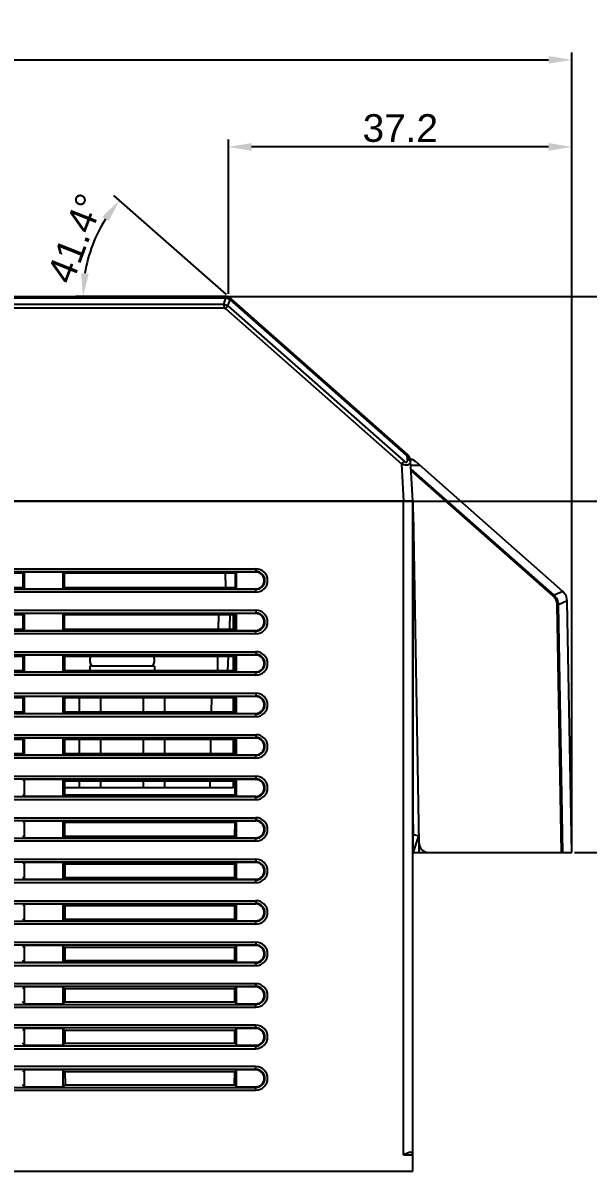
# Model space of a CAD drawing. Header units: millimetres. Extents: x 509 to 2449, y -194 to 649.
# Drawn here: x 2189.9 to 2251.2, y 409.1 to 533.6 of the extents above; entities that cross this region are included whole.
import ezdxf

# ---------------------------------------------------------------- set-up
doc = ezdxf.new("R2010")
doc.units = ezdxf.units.MM
doc.header["$PDMODE"] = 3
doc.header["$PDSIZE"] = 0.7
doc.layers.get('0').update_dxf_attribs({"linetype": 'CONTINUOUS'})
doc.layers.get('Defpoints').update_dxf_attribs({"linetype": 'CONTINUOUS'})
doc.layers.add('Dim', color=1, linetype='CONTINUOUS')
doc.layers.add('SU', color=7, linetype='CONTINUOUS')
doc.styles.add('OMI-1', font='arial.ttf', dxfattribs={"oblique": 1, "height": 3})
doc.dimstyles.new('1', dxfattribs={"dimtxt": 5, "dimasz": 2.5, "dimexe": 0.8, "dimexo": 0.3, "dimgap": 0.5, "dimtad": 1, "dimtoh": 1, "dimdec": 1, "dimzin": 0, "dimdsep": 46, "dimtxsty": 'OMI-1', "dimcen": 0, "dimclrd": 256, "dimclre": 256, "dimclrt": 256, "dimadec": 0, "dimazin": 0, "dimtfac": 0.8, "dimtdec": 1, "dimtix": 1, "dimtmove": 0, "dimatfit": 3, "dimfxl": 1, "dimtolj": 1, "dimtzin": 0, "dimarcsym": 0})

# ---------------------------------------------------------------- blocks, each defined once
blk = doc.blocks.new('*D4075')
at = {"layer": 'Defpoints', "color": 0}
for p in [(2211.8, 503.93), (2257.92, 503.93), (2231.15, 481.73)]:
    blk.add_point(p, dxfattribs=at)
at = {"layer": 'Dim', "lineweight": -2}
for p, q in [((2212.1, 503.93), (2258.72, 503.93)), ((2257.92, 484.23), (2257.92, 501.43)), ((2231.45, 481.73), (2258.72, 481.73))]:
    blk.add_line(p, q, dxfattribs=at)
at = {"layer": 'Dim'}
for points in [[(2258.34, 501.43), (2257.51, 501.43), (2257.92, 503.93)], [(2257.51, 484.23), (2258.34, 484.23), (2257.92, 481.73)]]:
    blk.add_solid(points, dxfattribs=at)
at = {"layer": 'Dim', "insert": (2255.92, 492.83), "char_height": 3, "attachment_point": 5, "rotation": 90, "style": 'OMI-1'}
blk.add_mtext('\\A1;22.2', dxfattribs=at)
blk = doc.blocks.new('*D4076')
at = {"layer": 'Defpoints', "color": 0}
for p in [(2251.29, 503.93), (2249.39, 443.63), (2266.27, 443.63)]:
    blk.add_point(p, dxfattribs=at)
at = {"layer": 'Dim', "lineweight": -2}
for p, q in [((2251.59, 503.93), (2267.07, 503.93)), ((2266.27, 501.43), (2266.27, 446.13)), ((2249.69, 443.63), (2267.07, 443.63))]:
    blk.add_line(p, q, dxfattribs=at)
at = {"layer": 'Dim'}
for points in [[(2266.69, 501.43), (2265.86, 501.43), (2266.27, 503.93)], [(2265.86, 446.13), (2266.69, 446.13), (2266.27, 443.63)]]:
    blk.add_solid(points, dxfattribs=at)
at = {"layer": 'Dim', "insert": (2264.24, 473.78), "char_height": 3, "attachment_point": 5, "rotation": 90, "style": 'OMI-1'}
blk.add_mtext('\\A1;60.3', dxfattribs=at)
blk = doc.blocks.new('*D4089')
at = {"layer": 'Defpoints', "color": 0}
for p in [(2249.39, 529.6), (2057.85, 481.73), (2249.39, 443.63)]:
    blk.add_point(p, dxfattribs=at)
at = {"layer": 'Dim', "lineweight": -2}
for p, q in [((2057.85, 482.03), (2057.85, 530.4)), ((2060.35, 529.6), (2246.89, 529.6)), ((2249.39, 443.93), (2249.39, 530.4))]:
    blk.add_line(p, q, dxfattribs=at)
at = {"layer": 'Dim'}
for points in [[(2060.35, 530.01), (2060.35, 529.18), (2057.85, 529.6)], [(2246.89, 529.18), (2246.89, 530.01), (2249.39, 529.6)]]:
    blk.add_solid(points, dxfattribs=at)
at = {"layer": 'Dim', "insert": (2153.62, 531.63), "char_height": 3, "attachment_point": 5, "style": 'OMI-1'}
blk.add_mtext('\\A1;191.5', dxfattribs=at)
blk = doc.blocks.new('*D4090')
at = {"layer": 'Defpoints', "color": 0}
for p in [(2198.21, 511.24), (2212.46, 503.68), (2220.96, 503.93), (2257.37, 503.93), (2231.58, 486.81)]:
    blk.add_point(p, dxfattribs=at)
at = {"layer": 'Dim', "lineweight": -2}
for p, q in [((2211.95, 504.13), (2199.76, 514.89)), ((2211.88, 503.93), (2195.61, 503.93))]:
    blk.add_line(p, q, dxfattribs=at)
blk.add_arc((2212.18, 503.93), 15.77, 147.6676, 170.9064, dxfattribs=at)
at = {"layer": 'Dim'}
for points in [[(2199.19, 512.11), (2198.52, 512.61), (2200.36, 514.36)], [(2196.19, 506.45), (2197.02, 506.39), (2196.41, 503.93)]]:
    blk.add_solid(points, dxfattribs=at)
at = {"layer": 'Dim', "insert": (2195.54, 510.22), "char_height": 3, "attachment_point": 5, "rotation": 69.287, "style": 'OMI-1'}
blk.add_mtext('\\A1;41.4%%d', dxfattribs=at)
blk = doc.blocks.new('*D4091')
at = {"layer": 'Defpoints', "color": 0}
for p in [(2212.18, 520.15), (2249.39, 516.73), (2212.18, 503.93)]:
    blk.add_point(p, dxfattribs=at)
at = {"layer": 'Dim', "lineweight": -2}
for p, q in [((2212.18, 504.23), (2212.18, 520.95)), ((2249.39, 517.03), (2249.39, 520.95)), ((2246.89, 520.15), (2214.68, 520.15))]:
    blk.add_line(p, q, dxfattribs=at)
at = {"layer": 'Dim'}
for points in [[(2214.68, 520.57), (2214.68, 519.73), (2212.18, 520.15)], [(2246.89, 519.73), (2246.89, 520.57), (2249.39, 520.15)]]:
    blk.add_solid(points, dxfattribs=at)
at = {"layer": 'Dim', "insert": (2230.78, 522.18), "char_height": 3, "attachment_point": 5, "style": 'OMI-1'}
blk.add_mtext('\\A1;37.2', dxfattribs=at)

msp = doc.modelspace()

# ---------------------------------------------------------------- linework, layer by layer
at = {"color": 7, "linetype": 'Continuous'}
for p, q in [((2181.55, 503.93), (2212.18, 503.93)), ((2183.04, 503.1), (2211.66, 503.1)), ((2211.8, 503.76), (2183.07, 503.76)), ((2211.66, 503.1), (2211.9, 503.75)), ((2211.66, 503.1), (2211.66, 502.7)), ((2211.8, 503.76), (2211.8, 503.93)), ((2212.11, 502.93), (2212.35, 503.55)), ((2231.58, 486.81), (2212.18, 503.93)), ((2231.46, 486.69), (2212.35, 503.55)), ((2183.04, 502.7), (2211.66, 502.7)), ((2211.84, 502.63), (2230.94, 485.77)), ((2212.11, 502.93), (2231.21, 486.07)), ((2230.94, 485.77), (2231.15, 481.73)), ((2231.6, 486.26), (2231.6, 486.41)), ((2232.15, 481.73), (2231.92, 486.11)), ((2231.95, 485.64), (2232.91, 485.64)), ((2232.55, 485.95), (2248.4, 471.96)), ((2247.49, 471.52), (2231.97, 485.21)), ((2247.39, 471.41), (2231.98, 485.02)), ((2058.15, 481.73), (2232.15, 481.73)), ((2231.15, 410.83), (2231.15, 481.73)), ((2232.15, 409.08), (2232.15, 481.73)), ((2232.22, 480.53), (2232.15, 480.53)), ((2232.85, 444.61), (2232.22, 480.53)), ((2100.15, 474.4), (2215.15, 474.4)), ((2100.15, 474.1), (2215.15, 474.1)), ((2189.93, 473.91), (2171.37, 473.91)), ((2190.06, 474.04), (2189.93, 473.91)), ((2189.93, 472.35), (2189.93, 473.91)), ((2190.06, 472.22), (2190.06, 474.04)), ((2194.24, 474.04), (2190.06, 474.04)), ((2194.24, 472.22), (2194.24, 474.04)), ((2194.24, 474.04), (2194.37, 473.91)), ((2194.37, 473.91), (2194.37, 472.35)), ((2212.93, 473.91), (2194.37, 473.91)), ((2211.82, 473.91), (2211.85, 472.35)), ((2213.06, 474.04), (2212.93, 473.91)), ((2212.93, 472.35), (2212.93, 473.91)), ((2215.15, 474.04), (2213.06, 474.04)), ((2213.06, 472.22), (2213.06, 474.04)), ((2215.15, 474.4), (2215.15, 474.04)), ((2215.15, 472.15), (2100.15, 472.15)), ((2171.37, 472.35), (2189.93, 472.35)), ((2190.06, 472.22), (2189.93, 472.35)), ((2190.06, 472.22), (2194.24, 472.22)), ((2194.24, 472.22), (2194.37, 472.35)), ((2194.37, 472.35), (2212.93, 472.35)), ((2213.06, 472.22), (2212.93, 472.35)), ((2213.06, 472.22), (2215.15, 472.22)), ((2215.15, 471.85), (2215.15, 472.22)), ((2248.42, 471.95), (2247.49, 471.52)), ((2215.15, 471.85), (2100.15, 471.85)), ((2248.91, 470.92), (2247.96, 470.48)), ((2249.39, 443.63), (2248.91, 470.86)), ((2100.15, 469.9), (2215.15, 469.9)), ((2100.15, 469.6), (2215.15, 469.6)), ((2190.06, 469.54), (2189.92, 469.4)), ((2194.24, 469.54), (2190.06, 469.54)), ((2190.06, 467.72), (2190.06, 469.54)), ((2194.24, 467.72), (2194.24, 469.54)), ((2194.24, 469.54), (2194.38, 469.4)), ((2213.06, 469.54), (2212.92, 469.4)), ((2215.15, 469.54), (2213.06, 469.54)), ((2213.06, 467.72), (2213.06, 469.54)), ((2215.15, 469.9), (2215.15, 469.54)), ((2232.15, 470.63), (2232.36, 470.63)), ((2232.15, 470.63), (2232.43, 468.63)), ((2232.37, 469.07), (2232.36, 470.63)), ((2248.29, 443.63), (2247.82, 470.48)), ((2248.43, 443.63), (2247.96, 470.48)), ((2189.92, 469.4), (2171.38, 469.4)), ((2189.92, 467.86), (2189.92, 469.4)), ((2212.92, 469.4), (2194.38, 469.4)), ((2194.38, 469.4), (2194.38, 467.86)), ((2211.08, 469.4), (2211.05, 467.86)), ((2212.69, 469.4), (2212.69, 467.86)), ((2212.92, 467.86), (2212.92, 469.4)), ((2215.15, 467.65), (2100.15, 467.65)), ((2215.15, 467.35), (2100.15, 467.35)), ((2171.38, 467.86), (2189.92, 467.86)), ((2190.06, 467.72), (2189.92, 467.86)), ((2190.06, 467.72), (2194.24, 467.72)), ((2194.24, 467.72), (2194.38, 467.86)), ((2194.38, 467.86), (2212.92, 467.86)), ((2213.06, 467.72), (2212.92, 467.86)), ((2213.06, 467.72), (2215.15, 467.72)), ((2215.15, 467.35), (2215.15, 467.72)), ((2100.15, 465.4), (2215.15, 465.4)), ((2100.15, 465.1), (2215.15, 465.1)), ((2189.91, 464.89), (2171.39, 464.89)), ((2190.06, 465.04), (2189.91, 464.89)), ((2189.91, 463.37), (2189.91, 464.89)), ((2194.24, 465.04), (2190.06, 465.04)), ((2190.06, 463.22), (2190.06, 465.04)), ((2194.24, 463.22), (2194.24, 465.04)), ((2194.24, 465.04), (2194.39, 464.89)), ((2212.91, 464.89), (2194.39, 464.89)), ((2194.39, 464.89), (2194.39, 463.37)), ((2211, 464.89), (2210.97, 463.37)), ((2212.14, 464.89), (2212.08, 463.37)), ((2212.69, 464.89), (2212.69, 463.37)), ((2213.06, 465.04), (2212.91, 464.89)), ((2212.91, 463.37), (2212.91, 464.89)), ((2215.15, 465.04), (2213.06, 465.04)), ((2213.06, 463.22), (2213.06, 465.04)), ((2215.15, 465.4), (2215.15, 465.04)), ((2171.39, 463.37), (2189.91, 463.37)), ((2190.06, 463.22), (2189.91, 463.37)), ((2190.06, 463.22), (2194.24, 463.22)), ((2194.24, 463.22), (2194.39, 463.37)), ((2194.39, 463.37), (2212.91, 463.37)), ((2204.15, 463.83), (2197.15, 463.83)), ((2197.15, 463.83), (2197.15, 463.37)), ((2204.15, 463.83), (2204.15, 463.37)), ((2213.06, 463.22), (2212.91, 463.37)), ((2213.06, 463.22), (2215.15, 463.22)), ((2215.15, 462.85), (2215.15, 463.22)), ((2215.15, 463.15), (2100.15, 463.15)), ((2215.15, 462.85), (2100.15, 462.85)), ((2100.15, 460.9), (2215.15, 460.9)), ((2215.15, 460.9), (2215.15, 460.54)), ((2100.15, 460.6), (2215.15, 460.6)), ((2189.91, 460.39), (2171.39, 460.39)), ((2189.9, 458.87), (2189.91, 460.39)), ((2190.06, 460.54), (2189.91, 460.39)), ((2194.24, 460.54), (2190.06, 460.54)), ((2190.06, 458.72), (2190.06, 460.54)), ((2194.24, 458.72), (2194.24, 460.54)), ((2194.24, 460.54), (2194.39, 460.39)), ((2212.91, 460.39), (2194.39, 460.39)), ((2194.39, 460.39), (2194.39, 458.87)), ((2196.03, 458.87), (2196.03, 460.39)), ((2198.34, 458.87), (2198.34, 460.39)), ((2202.96, 458.87), (2202.96, 460.39)), ((2205.27, 458.87), (2205.27, 460.39)), ((2210.32, 460.39), (2210.29, 458.87)), ((2212.69, 460.39), (2212.69, 458.87)), ((2212.9, 458.87), (2212.91, 460.39)), ((2213.06, 460.54), (2212.91, 460.39)), ((2215.15, 460.54), (2213.06, 460.54)), ((2213.06, 458.72), (2213.06, 460.54)), ((2215.15, 458.65), (2100.15, 458.65)), ((2215.15, 458.35), (2100.15, 458.35)), ((2171.39, 458.87), (2189.9, 458.87)), ((2190.06, 458.72), (2189.9, 458.87)), ((2190.06, 458.72), (2194.24, 458.72)), ((2194.24, 458.72), (2194.39, 458.87)), ((2194.39, 458.87), (2212.9, 458.87)), ((2213.06, 458.72), (2212.9, 458.87)), ((2213.06, 458.72), (2215.15, 458.72)), ((2215.15, 458.35), (2215.15, 458.72)), ((2100.15, 456.4), (2215.15, 456.4)), ((2100.15, 456.1), (2215.15, 456.1)), ((2189.9, 455.88), (2171.4, 455.88)), ((2190.06, 456.04), (2189.9, 455.88)), ((2189.9, 454.38), (2189.9, 455.88)), ((2194.24, 456.04), (2190.06, 456.04)), ((2190.06, 454.22), (2190.06, 456.04)), ((2194.24, 454.22), (2194.24, 456.04)), ((2194.24, 456.04), (2194.4, 455.88)), ((2212.9, 455.88), (2194.4, 455.88)), ((2194.4, 455.88), (2194.4, 454.38)), ((2196.03, 454.38), (2196.03, 455.88)), ((2198.34, 454.38), (2198.34, 455.88)), ((2202.96, 454.38), (2202.96, 455.88)), ((2205.27, 454.38), (2205.27, 455.88)), ((2210.24, 455.88), (2210.22, 454.38)), ((2212.69, 455.88), (2212.69, 454.38)), ((2213.06, 456.04), (2212.9, 455.88)), ((2212.9, 454.38), (2212.9, 455.88)), ((2215.15, 456.04), (2213.06, 456.04)), ((2213.06, 454.22), (2213.06, 456.04)), ((2215.15, 456.4), (2215.15, 456.04)), ((2215.15, 454.15), (2100.15, 454.15)), ((2215.15, 453.85), (2100.15, 453.85)), ((2171.4, 454.38), (2189.9, 454.38)), ((2190.06, 454.22), (2189.9, 454.38)), ((2190.06, 454.22), (2194.24, 454.22)), ((2194.24, 454.22), (2194.4, 454.38)), ((2194.4, 454.38), (2212.9, 454.38)), ((2213.06, 454.22), (2212.9, 454.38)), ((2213.06, 454.22), (2215.15, 454.22)), ((2215.15, 453.85), (2215.15, 454.22)), ((2100.15, 451.9), (2215.15, 451.9)), ((2100.15, 451.6), (2215.15, 451.6)), ((2190.06, 451.54), (2189.89, 451.37)), ((2194.24, 451.54), (2190.06, 451.54)), ((2190.06, 449.72), (2190.06, 451.54)), ((2194.24, 449.72), (2194.24, 451.54)), ((2194.24, 451.54), (2194.41, 451.37)), ((2212.89, 451.37), (2194.41, 451.37)), ((2194.41, 451.37), (2194.41, 449.89)), ((2196.03, 450.63), (2196.03, 451.37)), ((2198.34, 450.63), (2198.34, 451.37)), ((2202.96, 450.63), (2202.96, 451.37)), ((2205.27, 450.63), (2205.27, 451.37)), ((2210.16, 451.37), (2210.15, 450.63)), ((2212.69, 451.37), (2212.69, 450.63)), ((2213.06, 451.54), (2212.89, 451.37)), ((2212.89, 449.89), (2212.89, 451.37)), ((2215.15, 451.54), (2213.06, 451.54)), ((2213.06, 449.72), (2213.06, 451.54)), ((2215.15, 451.9), (2215.15, 451.54)), ((2215.15, 449.65), (2100.15, 449.65)), ((2190.06, 449.72), (2189.89, 449.89)), ((2190.06, 449.72), (2194.24, 449.72)), ((2194.24, 449.72), (2194.41, 449.89)), ((2212.69, 450.63), (2194.41, 450.63)), ((2194.41, 449.89), (2212.89, 449.89)), ((2213.06, 449.72), (2212.89, 449.89)), ((2213.06, 449.72), (2215.15, 449.72)), ((2215.15, 449.35), (2215.15, 449.72)), ((2232.23, 445.52), (2232.15, 450.16)), ((2215.15, 449.35), (2100.15, 449.35)), ((2100.15, 447.4), (2215.15, 447.4)), ((2100.15, 447.1), (2215.15, 447.1)), ((2190.06, 447.04), (2189.89, 446.87)), ((2194.24, 447.04), (2190.06, 447.04)), ((2190.06, 445.22), (2190.06, 447.04)), ((2194.24, 445.22), (2194.24, 447.04)), ((2194.24, 447.04), (2194.41, 446.87)), ((2213.06, 447.04), (2212.89, 446.87)), ((2215.15, 447.04), (2213.06, 447.04)), ((2213.06, 445.22), (2213.06, 447.04)), ((2215.15, 447.4), (2215.15, 447.04)), ((2212.89, 446.87), (2194.41, 446.87)), ((2194.41, 446.87), (2194.41, 445.39)), ((2212.88, 445.39), (2212.89, 446.87)), ((2215.15, 445.15), (2100.15, 445.15)), ((2215.15, 444.85), (2100.15, 444.85)), ((2190.06, 445.22), (2189.88, 445.39)), ((2190.06, 445.22), (2194.24, 445.22)), ((2194.24, 445.22), (2194.41, 445.39)), ((2194.41, 445.39), (2212.88, 445.39)), ((2213.06, 445.22), (2212.88, 445.39)), ((2213.06, 445.22), (2215.15, 445.22)), ((2215.15, 444.85), (2215.15, 445.22)), ((2232.15, 445.29), (2232.23, 445.52)), ((2232.15, 443.43), (2232.83, 445.43)), ((2232.31, 445.51), (2232.23, 445.52)), ((2232.83, 445.43), (2232.23, 445.52)), ((2232.46, 445.49), (2232.31, 445.51)), ((2232.71, 445.08), (2232.84, 445.08)), ((2232.83, 445.43), (2232.83, 445.43)), ((2232.85, 443.63), (2232.85, 444.57)), ((2232.22, 443.63), (2249.39, 443.63)), ((2100.15, 442.9), (2215.15, 442.9)), ((2100.15, 442.6), (2215.15, 442.6)), ((2190.06, 442.54), (2189.88, 442.36)), ((2194.24, 442.54), (2190.06, 442.54)), ((2190.06, 440.72), (2190.06, 442.54)), ((2194.24, 440.72), (2194.24, 442.54)), ((2194.24, 442.54), (2194.42, 442.36)), ((2212.88, 442.36), (2194.42, 442.36)), ((2194.42, 442.36), (2194.42, 440.9)), ((2213.06, 442.54), (2212.88, 442.36)), ((2212.88, 440.9), (2212.88, 442.36)), ((2215.15, 442.54), (2213.06, 442.54)), ((2213.06, 440.72), (2213.06, 442.54)), ((2215.15, 442.9), (2215.15, 442.54)), ((2190.06, 440.72), (2189.88, 440.9)), ((2194.24, 440.72), (2194.42, 440.9)), ((2194.42, 440.9), (2212.88, 440.9)), ((2213.06, 440.72), (2212.88, 440.9)), ((2215.15, 440.65), (2100.15, 440.65)), ((2215.15, 440.35), (2100.15, 440.35)), ((2190.06, 440.72), (2194.24, 440.72)), ((2213.06, 440.72), (2215.15, 440.72)), ((2215.15, 440.35), (2215.15, 440.72)), ((2100.15, 438.4), (2215.15, 438.4)), ((2215.15, 438.4), (2215.15, 438.04)), ((2100.15, 438.1), (2215.15, 438.1)), ((2190.06, 438.04), (2189.87, 437.85)), ((2194.24, 438.04), (2190.06, 438.04)), ((2190.06, 436.22), (2190.06, 438.04)), ((2194.24, 438.04), (2194.43, 437.85)), ((2194.24, 436.22), (2194.24, 438.04)), ((2212.87, 437.85), (2194.43, 437.85)), ((2194.43, 437.85), (2194.43, 436.41)), ((2213.06, 438.04), (2212.87, 437.85)), ((2212.87, 436.41), (2212.87, 437.85)), ((2215.15, 438.04), (2213.06, 438.04)), ((2213.06, 436.22), (2213.06, 438.04)), ((2215.15, 436.15), (2100.15, 436.15)), ((2215.15, 435.85), (2100.15, 435.85)), ((2190.06, 436.22), (2189.87, 436.41)), ((2190.06, 436.22), (2194.24, 436.22)), ((2194.24, 436.22), (2194.43, 436.41)), ((2194.43, 436.41), (2212.87, 436.41)), ((2213.06, 436.22), (2212.87, 436.41)), ((2213.06, 436.22), (2215.15, 436.22)), ((2215.15, 435.85), (2215.15, 436.22)), ((2100.15, 433.9), (2215.15, 433.9)), ((2100.15, 433.6), (2215.15, 433.6)), ((2190.06, 433.54), (2189.87, 433.34)), ((2194.24, 433.54), (2190.06, 433.54)), ((2190.06, 431.72), (2190.06, 433.54)), ((2194.24, 433.54), (2194.43, 433.34)), ((2194.24, 431.72), (2194.24, 433.54)), ((2212.87, 433.34), (2194.43, 433.34)), ((2194.43, 433.34), (2194.44, 431.91)), ((2212.86, 431.91), (2212.87, 433.34)), ((2213.06, 433.54), (2212.87, 433.34)), ((2215.15, 433.54), (2213.06, 433.54)), ((2213.06, 431.72), (2213.06, 433.54)), ((2215.15, 433.9), (2215.15, 433.54)), ((2215.15, 431.65), (2100.15, 431.65)), ((2215.15, 431.35), (2100.15, 431.35)), ((2190.06, 431.72), (2189.86, 431.91)), ((2190.06, 431.72), (2194.24, 431.72)), ((2194.24, 431.72), (2194.44, 431.91)), ((2194.44, 431.91), (2212.86, 431.91)), ((2213.06, 431.72), (2212.86, 431.91)), ((2213.06, 431.72), (2215.15, 431.72)), ((2215.15, 431.35), (2215.15, 431.72)), ((2215.15, 429.4), (2075.15, 429.4)), ((2215.15, 429.1), (2075.15, 429.1)), ((2190.06, 429.04), (2189.86, 428.84)), ((2194.24, 429.04), (2190.06, 429.04)), ((2190.06, 427.22), (2190.06, 429.04)), ((2194.24, 429.04), (2194.44, 428.84)), ((2194.24, 427.22), (2194.24, 429.04)), ((2212.86, 428.84), (2194.44, 428.84)), ((2194.44, 428.84), (2194.44, 427.42)), ((2213.06, 429.04), (2212.86, 428.84)), ((2212.86, 427.42), (2212.86, 428.84)), ((2215.15, 429.04), (2213.06, 429.04)), ((2213.06, 427.22), (2213.06, 429.04)), ((2215.15, 429.04), (2215.15, 429.4)), ((2075.15, 427.15), (2215.15, 427.15)), ((2190.06, 427.22), (2189.86, 427.42)), ((2190.06, 427.22), (2194.24, 427.22)), ((2194.24, 427.22), (2194.44, 427.42)), ((2194.44, 427.42), (2212.86, 427.42)), ((2213.06, 427.22), (2212.86, 427.42)), ((2213.06, 427.22), (2215.15, 427.22)), ((2215.15, 426.85), (2215.15, 427.22)), ((2075.15, 426.85), (2215.15, 426.85)), ((2215.15, 424.9), (2075.15, 424.9)), ((2215.15, 424.54), (2215.15, 424.9)), ((2215.15, 424.6), (2075.15, 424.6)), ((2190.06, 424.54), (2189.85, 424.33)), ((2194.24, 424.54), (2190.06, 424.54)), ((2190.06, 422.72), (2190.06, 424.54)), ((2194.24, 424.54), (2194.45, 424.33)), ((2194.24, 422.72), (2194.24, 424.54)), ((2212.85, 424.33), (2194.45, 424.33)), ((2194.45, 424.33), (2194.45, 422.93)), ((2213.06, 424.54), (2212.85, 424.33)), ((2212.85, 422.93), (2212.85, 424.33)), ((2215.15, 424.54), (2213.06, 424.54)), ((2213.06, 422.72), (2213.06, 424.54)), ((2075.15, 422.65), (2215.15, 422.65)), ((2075.15, 422.35), (2215.15, 422.35)), ((2190.06, 422.72), (2189.85, 422.93)), ((2190.06, 422.72), (2194.24, 422.72)), ((2194.24, 422.72), (2194.45, 422.93)), ((2194.45, 422.93), (2212.85, 422.93)), ((2213.06, 422.72), (2212.85, 422.93)), ((2213.06, 422.72), (2215.15, 422.72)), ((2215.15, 422.35), (2215.15, 422.72)), ((2215.15, 420.4), (2075.15, 420.4)), ((2215.15, 420.1), (2075.15, 420.1)), ((2190.06, 420.04), (2189.85, 419.82)), ((2194.24, 420.04), (2190.06, 420.04)), ((2190.06, 418.22), (2190.06, 420.04)), ((2194.24, 420.04), (2194.45, 419.82)), ((2194.24, 418.22), (2194.24, 420.04)), ((2212.85, 419.82), (2194.45, 419.82)), ((2194.45, 419.82), (2194.46, 418.44)), ((2212.84, 418.44), (2212.85, 419.82)), ((2213.06, 420.04), (2212.85, 419.82)), ((2215.15, 420.04), (2213.06, 420.04)), ((2213.06, 418.22), (2213.06, 420.04)), ((2215.15, 420.04), (2215.15, 420.4)), ((2190.06, 418.22), (2189.84, 418.44)), ((2194.24, 418.22), (2194.46, 418.44)), ((2194.46, 418.44), (2212.84, 418.44)), ((2213.06, 418.22), (2212.84, 418.44)), ((2075.15, 418.15), (2215.15, 418.15)), ((2075.15, 417.85), (2215.15, 417.85)), ((2190.06, 418.22), (2194.24, 418.22)), ((2213.06, 418.22), (2215.15, 418.22)), ((2215.15, 417.85), (2215.15, 418.22)), ((2231.15, 410.83), (2232.15, 410.83)), ((2058.15, 409.08), (2232.15, 409.08))]:
    msp.add_line(p, q, dxfattribs=at)
msp.add_lwpolyline([(2212.14, 464.89), (2212.11, 464.21), (2212.08, 463.37)], dxfattribs=at)
for centre, radius, start, end in [((2211.8, 502.93), 1, 48.5741, 90), ((2211.8, 503.36), 0.402, 75.4969, 89.9708), ((2211.66, 502.59), 1.18, 75.8634, 78.1094), ((2211.65, 502.57), 1.21, 61.9317, 75.8488), ((2211.66, 502.59), 1.18, 54.4527, 61.8972), ((2230.92, 486.06), 1, 3, 48.5741), ((2231.56, 484.83), 1.5, 48.5741, 77.0391), ((2231.7, 485.95), 0.224, 3.0723, 14.1281), ((2215.15, 473.13), 1.27, 270, 90), ((2215.15, 473.13), 0.976, 270, 90), ((2215.15, 473.13), 0.913, 270, 90), ((2247.41, 470.84), 1.5, 1, 48.5741), ((2215.15, 468.63), 1.27, 270, 90), ((2215.15, 468.63), 0.976, 270, 90), ((2215.15, 468.63), 0.913, 270, 90), ((2198.46, 464.51), 1.31, 162.8409, 211.0093), ((2202.84, 464.51), 1.31, 328.9907, 17.1591), ((2215.15, 464.13), 1.27, 270, 90), ((2215.15, 464.13), 0.976, 270, 90), ((2215.15, 464.13), 0.913, 270, 90), ((2215.15, 459.63), 1.27, 270, 90), ((2215.15, 459.63), 0.976, 270, 90), ((2215.15, 459.63), 0.913, 270, 90), ((2215.15, 455.13), 1.27, 270, 90), ((2215.15, 455.13), 0.976, 270, 90), ((2215.15, 455.13), 0.913, 270, 90), ((2215.15, 450.63), 1.27, 270, 90), ((2215.15, 450.63), 0.976, 270, 90), ((2215.15, 450.63), 0.913, 270, 90), ((2215.15, 446.13), 1.27, 270, 90), ((2215.15, 446.13), 0.976, 270, 90), ((2215.15, 446.13), 0.913, 270, 90), ((2233.85, 444.63), 1, 181, 270), ((2215.15, 441.63), 1.27, 270, 90), ((2215.15, 441.63), 0.976, 270, 90), ((2215.15, 441.63), 0.913, 270, 90), ((2215.15, 437.13), 1.27, 270, 90), ((2215.15, 437.13), 0.976, 270, 90), ((2215.15, 437.13), 0.913, 270, 90), ((2215.15, 432.63), 1.27, 270, 90), ((2215.15, 432.63), 0.976, 270, 90), ((2215.15, 432.63), 0.913, 270, 90), ((2215.15, 428.13), 1.27, 270, 90), ((2215.15, 428.13), 0.976, 270, 90), ((2215.15, 428.13), 0.913, 270, 90), ((2215.15, 423.63), 1.27, 270, 90), ((2215.15, 423.63), 0.976, 270, 90), ((2215.15, 423.63), 0.913, 270, 90), ((2215.15, 419.13), 1.27, 270, 90), ((2215.15, 419.13), 0.976, 270, 90), ((2215.15, 419.13), 0.913, 270, 90), ((2231.85, 410.83), 0.3, 0, 88.6426)]:
    msp.add_arc(centre, radius, start, end, dxfattribs=at)
for points in [[(2211.66, 503.1), (2211.82, 503.08), (2211.98, 503.02), (2212.11, 502.93)], [(2211.66, 502.7), (2211.72, 502.7), (2211.79, 502.67), (2211.84, 502.63)], [(2212.34, 469.4), (2212.32, 468.89), (2212.29, 468.37), (2212.27, 467.86)]]:
    msp.add_open_spline(points, degree=3, dxfattribs=at)
for points, knots in [([(2211.9, 503.75), (2211.92, 503.79), (2211.96, 503.85), (2212.01, 503.9), (2212.04, 503.9)], [0, 0, 0, 0, 0.631054, 1, 1, 1, 1]), ([(2212.04, 503.9), (2212.04, 503.9), (2212.05, 503.9), (2212.05, 503.9), (2212.05, 503.9)], [0, 0, 0, 0, 0.507082, 1, 1, 1, 1]), ([(2212.35, 503.55), (2212.37, 503.57), (2212.39, 503.6), (2212.43, 503.64), (2212.44, 503.66), (2212.45, 503.67), (2212.46, 503.67), (2212.46, 503.68), (2212.46, 503.68)], [0, 0, 0, 0, 0.425028, 0.740518, 0.853174, 0.934368, 0.983436, 1, 1, 1, 1]), ([(2212.11, 502.93), (2212.09, 502.91), (2212, 502.81), (2211.91, 502.71), (2211.84, 502.63)], [0, 0, 0, 0, 0.212823, 1, 1, 1, 1]), ([(2231.21, 486.07), (2231.19, 486.05), (2231.1, 485.95), (2231.01, 485.85), (2230.94, 485.77)], [0, 0, 0, 0, 0.212823, 1, 1, 1, 1]), ([(2230.94, 485.77), (2231.07, 485.73), (2231.31, 485.67), (2231.63, 485.66), (2231.85, 485.75), (2231.92, 485.87), (2231.93, 485.93), (2231.93, 485.96)], [0, 0, 0, 0, 0.349596, 0.641925, 0.842333, 0.921424, 1, 1, 1, 1]), ([(2231.21, 486.07), (2231.24, 486.05), (2231.29, 486.01), (2231.37, 485.97), (2231.46, 485.96), (2231.55, 486), (2231.6, 486.12), (2231.61, 486.21), (2231.6, 486.26)], [0, 0, 0, 0, 0.154236, 0.303733, 0.436911, 0.54967, 0.76433, 1, 1, 1, 1]), ([(2231.46, 486.69), (2231.48, 486.71), (2231.51, 486.74), (2231.54, 486.78), (2231.57, 486.79), (2231.58, 486.81), (2231.58, 486.81)], [0, 0, 0, 0, 0.422718, 0.736911, 0.930842, 1, 1, 1, 1]), ([(2231.6, 486.41), (2231.59, 486.44), (2231.58, 486.54), (2231.52, 486.64), (2231.46, 486.69)], [0, 0, 0, 0, 0.228378, 1, 1, 1, 1]), ([(2231.6, 486.41), (2231.68, 486.39), (2231.83, 486.32), (2231.92, 486.18), (2231.92, 486.11)], [0, 0, 0, 0, 0.563912, 1, 1, 1, 1]), ([(2231.6, 486.26), (2231.68, 486.24), (2231.81, 486.18), (2231.91, 486.06), (2231.92, 486)], [0, 0, 0, 0, 0.55782, 1, 1, 1, 1]), ([(2247.39, 471.41), (2247.4, 471.42), (2247.43, 471.46), (2247.46, 471.49), (2247.49, 471.52)], [0, 0, 0, 0, 0.276487, 1, 1, 1, 1]), ([(2247.82, 470.48), (2247.82, 470.66), (2247.74, 471.01), (2247.53, 471.3), (2247.39, 471.41)], [0, 0, 0, 0, 0.499938, 1, 1, 1, 1]), ([(2247.96, 470.48), (2247.96, 470.68), (2247.87, 471.07), (2247.63, 471.38), (2247.49, 471.52)], [0, 0, 0, 0, 0.500016, 1, 1, 1, 1]), ([(2247.82, 470.48), (2247.83, 470.48), (2247.88, 470.48), (2247.93, 470.48), (2247.96, 470.48)], [0, 0, 0, 0, 0.275825, 1, 1, 1, 1]), ([(2231.15, 410.83), (2231.27, 410.9), (2231.45, 410.99), (2231.68, 411.1), (2231.8, 411.13), (2231.86, 411.13)], [0, 0, 0, 0, 0.53839, 0.785562, 1, 1, 1, 1])]:
    msp.add_open_spline(points, degree=3, knots=knots, dxfattribs=at)
at = {"layer": 'SU', "color": 7, "linetype": 'Continuous'}
for q in [(2058.15, 481.73), (2232.15, 443.43)]:
    msp.add_line((2232.15, 481.73), q, dxfattribs=at)

# ---------------------------------------------------------------- dimensions: what is measured, and where the dimension line sits
at = {"layer": 'Dim'}
for base, p1, p2, picture, middle in [((2249.39, 529.6), (2057.85, 481.73), (2249.39, 443.63), '*D4089', (2153.62, 531.63)), ((2212.18, 520.15), (2249.39, 516.73), (2212.18, 503.93), '*D4091', (2230.78, 522.18))]:
    dim = msp.add_linear_dim(base=base, p1=p1, p2=p2, dimstyle='1', dxfattribs=at)
    dim.commit()
    dim.dimension.update_dxf_attribs({"geometry": picture, "text_midpoint": middle})
dim = msp.add_angular_dim_2l(base=(2198.21, 511.24), line1=((2231.58, 486.81), (2212.46, 503.68)), line2=((2257.37, 503.93), (2220.96, 503.93)), dimstyle='1', override={"dimadec": 1}, dxfattribs=at)
dim.commit()
dim.dimension.update_dxf_attribs({"geometry": '*D4090', "text_midpoint": (2195.54, 510.22)})
dim = msp.add_linear_dim(base=(2257.92, 503.93), p1=(2231.15, 481.73), p2=(2211.8, 503.93), angle=90, dimstyle='1', dxfattribs=at)
dim.commit()
dim.dimension.update_dxf_attribs({"geometry": '*D4075', "text_midpoint": (2257.92, 492.83), "dimtype": 160})
dim = msp.add_linear_dim(base=(2266.27, 443.63), p1=(2251.29, 503.93), p2=(2249.39, 443.63), angle=90, dimstyle='1', dxfattribs=at)
dim.commit()
dim.dimension.update_dxf_attribs({"geometry": '*D4076', "text_midpoint": (2264.24, 473.78)})

doc.saveas('drawing.dxf')
